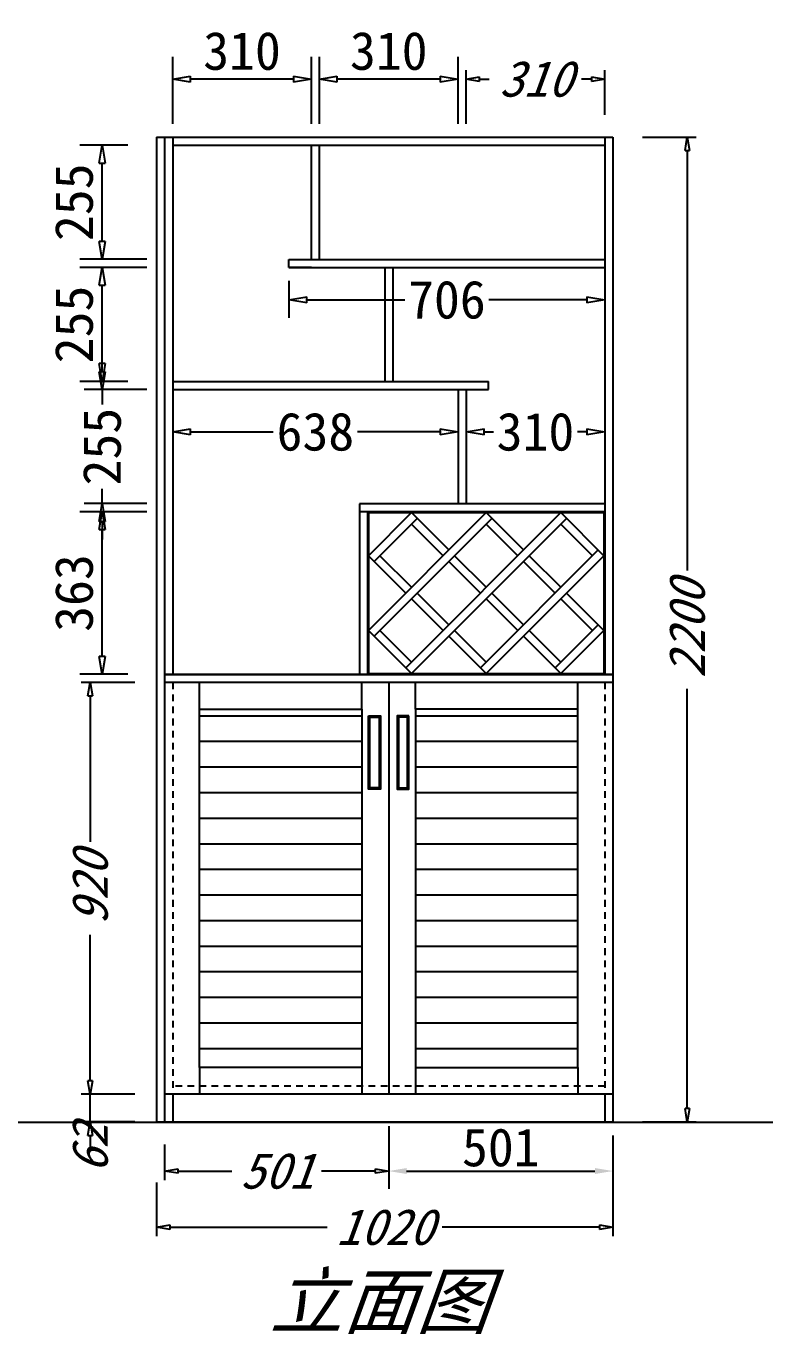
# Model space of a CAD drawing. Header units: millimetres. Extents: x 366509 to 398313, y -1245498 to -1202747.
# Drawn here: x 389750 to 391402, y -1237131 to -1234210 of the extents above; entities that cross this region are included whole.
import ezdxf

# ---------------------------------------------------------------- set-up
doc = ezdxf.new("R2010")
doc.units = ezdxf.units.MM
doc.header["$LTSCALE"] = 20
doc.linetypes.add('JIS_02_0.7', pattern=[1.35, 0.75, -0.6])
doc.layers.get('Defpoints').update_dxf_attribs({"color": 250})
doc.styles.get("Standard").update_dxf_attribs({"font": 'SimSun.ttf', "height": 85})
doc.styles.add('汉字', font='SimSun.ttf', dxfattribs={"oblique": 20, "height": 80})
doc.dimstyles.new('200', dxfattribs={"dimtxt": 90, "dimasz": 40, "dimexe": 50, "dimexo": 100, "dimgap": 20, "dimtad": 1, "dimdec": 0, "dimtxsty": 'Standard', "dimblk": 'CLOSEDBLANK', "dimcen": 100, "dimdle": 50, "dimclrd": 256, "dimclre": 256, "dimclrt": 256, "dimadec": 0, "dimazin": 0, "dimtfac": 1, "dimtdec": 0, "dimtmove": 2, "dimatfit": 3, "dimldrblk": 'CLOSEDBLANK', "dimfxl": 100, "dimfxlon": 1, "dimlwd": 25, "dimlwe": 25, "dimarcsym": 0})
doc.dimstyles.new('ISO-25', dxfattribs={"dimtxt": 2.5, "dimasz": 2.5, "dimexe": 1.25, "dimexo": 0.625, "dimtad": 1, "dimtxsty": 'Standard', "dimcen": 2.5, "dimadec": 0, "dimazin": 0, "dimtfac": 1, "dimtmove": 0, "dimatfit": 3, "dimfxl": 1, "dimarcsym": 0})
doc.dimstyles.get("Standard").update_dxf_attribs({"dimtxt": 0.18, "dimasz": 0.18, "dimexe": 0.18, "dimexo": 0.0625, "dimgap": 0.09, "dimtad": 0, "dimtih": 1, "dimtoh": 1, "dimdec": 4, "dimzin": 0, "dimdsep": 46, "dimtxsty": 'Standard', "dimcen": 0.09, "dimadec": 0, "dimazin": 0, "dimtfac": 1, "dimtdec": 4, "dimtofl": 0, "dimtmove": 0, "dimatfit": 3, "dimfxl": 1, "dimtolj": 1, "dimtzin": 0, "dimarcsym": 0})
doc.dimstyles.new('周文晶', dxfattribs={"dimtxt": 70, "dimasz": 40, "dimexe": 40, "dimexo": 30, "dimgap": 10, "dimtad": 0, "dimdec": 0, "dimtxsty": 'Standard', "dimblk": 'CLOSEDBLANK', "dimcen": 200, "dimclrd": 256, "dimclre": 256, "dimadec": 0, "dimazin": 0, "dimtfac": 1, "dimtdec": 0, "dimtmove": 0, "dimatfit": 3, "dimldrblk": 'CLOSEDBLANK', "dimfxl": 100, "dimfxlon": 1, "dimarcsym": 0})

# ---------------------------------------------------------------- blocks, each defined once
blk = doc.blocks.new('_ClosedBlank')
at = {"color": 0, "linetype": 'ByBlock', "lineweight": -2}
for p, q in [((-1, 0.167), (0, 0)), ((-1, 0.167), (-1, -0.167)), ((0, 0), (-1, -0.167))]:
    blk.add_line(p, q, dxfattribs=at)
blk = doc.blocks.new('*D1515')
at = {"lineweight": 25, "transparency": 16777216}
for p, q in [((389893.6, -1236566), (389893.6, -1236536)), ((389993.6, -1236596), (389873.6, -1236596)), ((389893.6, -1236658), (389893.6, -1236596)), ((389993.6, -1236658), (389873.6, -1236658)), ((389893.6, -1236688), (389893.6, -1236718))]:
    blk.add_line(p, q, dxfattribs=at)
at = {"layer": 'Defpoints', "color": 0, "transparency": 16777216}
for p in [(389893.6, -1236596), (390078, -1236596), (390060, -1236658)]:
    blk.add_point(p, dxfattribs=at)
at = {"lineweight": 25, "transparency": 16777216, "xscale": 30, "yscale": 30, "zscale": 30}
for p, rotation in [((389893.6, -1236596), 270), ((389893.6, -1236658), 90)]:
    blk.add_blockref('_ClosedBlank', p, dxfattribs=dict(at, rotation=rotation))
at = {"lineweight": -3, "transparency": 16777216, "insert": (389893.6, -1236718), "char_height": 80, "attachment_point": 5, "rotation": 90, "style": '汉字'}
blk.add_mtext('62', dxfattribs=at)
blk = doc.blocks.new('*D1516')
at = {"lineweight": 25, "transparency": 16777216}
for p, q in [((389993.6, -1235676), (389873.6, -1235676)), ((389893.6, -1235706), (389893.6, -1236031.9)), ((389893.6, -1236566), (389893.6, -1236240.2)), ((389993.6, -1236596), (389873.6, -1236596))]:
    blk.add_line(p, q, dxfattribs=at)
at = {"layer": 'Defpoints', "color": 0, "transparency": 16777216}
for p in [(389893.6, -1235676), (390078, -1235676), (390078, -1236596)]:
    blk.add_point(p, dxfattribs=at)
at = {"lineweight": 25, "transparency": 16777216, "xscale": 30, "yscale": 30, "zscale": 30}
for p, rotation in [((389893.6, -1235676), 90), ((389893.6, -1236596), 270)]:
    blk.add_blockref('_ClosedBlank', p, dxfattribs=dict(at, rotation=rotation))
at = {"lineweight": -3, "transparency": 16777216, "insert": (389893.6, -1236136), "char_height": 80, "attachment_point": 5, "rotation": 90, "style": '汉字'}
blk.add_mtext('920', dxfattribs=at)
blk = doc.blocks.new('*D1517')
at = {"lineweight": 25, "transparency": 16777216}
for p, q in [((390734, -1234428.4), (390734, -1234308.4)), ((390764, -1234328.4), (390785.7, -1234328.4)), ((391014, -1234328.4), (390992.2, -1234328.4)), ((391044, -1234408), (391044, -1234308.4))]:
    blk.add_line(p, q, dxfattribs=at)
at = {"layer": 'Defpoints', "color": 0, "transparency": 16777216}
for p in [(391044, -1234328.4), (391044, -1234458), (390734, -1234818)]:
    blk.add_point(p, dxfattribs=at)
at = {"lineweight": 25, "transparency": 16777216, "xscale": 30, "yscale": 30, "zscale": 30, "rotation": 180}
blk.add_blockref('_ClosedBlank', (390734, -1234328.4), dxfattribs=at)
at = {"lineweight": 25, "transparency": 16777216, "xscale": 30, "yscale": 30, "zscale": 30}
blk.add_blockref('_ClosedBlank', (391044, -1234328.4), dxfattribs=at)
at = {"lineweight": -3, "transparency": 16777216, "insert": (390889, -1234328.4), "char_height": 80, "attachment_point": 5, "style": '汉字'}
blk.add_mtext('310', dxfattribs=at)
blk = doc.blocks.new('*D1518')
at = {"lineweight": 25, "transparency": 16777216}
for p, q in [((390042, -1236793.1), (390042, -1236913.1)), ((391062, -1236793.1), (391062, -1236913.1)), ((390072, -1236893.1), (390423.4, -1236893.1)), ((391032, -1236893.1), (390680.6, -1236893.1))]:
    blk.add_line(p, q, dxfattribs=at)
at = {"layer": 'Defpoints', "color": 0, "transparency": 16777216}
for p in [(390042, -1236658), (391062, -1236658), (391062, -1236893.1)]:
    blk.add_point(p, dxfattribs=at)
at = {"lineweight": 25, "transparency": 16777216, "xscale": 30, "yscale": 30, "zscale": 30, "rotation": 180}
blk.add_blockref('_ClosedBlank', (390042, -1236893.1), dxfattribs=at)
at = {"lineweight": 25, "transparency": 16777216, "xscale": 30, "yscale": 30, "zscale": 30}
blk.add_blockref('_ClosedBlank', (391062, -1236893.1), dxfattribs=at)
at = {"lineweight": -3, "transparency": 16777216, "insert": (390552, -1236893.1), "char_height": 80, "attachment_point": 5, "style": '汉字'}
blk.add_mtext('1020', dxfattribs=at)
blk = doc.blocks.new('*D1519')
at = {"lineweight": 25, "transparency": 16777216}
for p, q in [((391128.3, -1234458), (391248.3, -1234458)), ((391228.3, -1234488), (391228.3, -1235425.9)), ((391228.3, -1236628), (391228.3, -1235690.2)), ((391128.3, -1236658), (391248.3, -1236658))]:
    blk.add_line(p, q, dxfattribs=at)
at = {"layer": 'Defpoints', "color": 0, "transparency": 16777216}
for p in [(391062, -1234458), (391044, -1236658), (391228.3, -1236658)]:
    blk.add_point(p, dxfattribs=at)
at = {"lineweight": 25, "transparency": 16777216, "xscale": 30, "yscale": 30, "zscale": 30}
for p, rotation in [((391228.3, -1234458), 90), ((391228.3, -1236658), 270)]:
    blk.add_blockref('_ClosedBlank', p, dxfattribs=dict(at, rotation=rotation))
at = {"lineweight": -3, "transparency": 16777216, "insert": (391228.3, -1235558), "char_height": 80, "attachment_point": 5, "rotation": 90, "style": '汉字'}
blk.add_mtext('2200', dxfattribs=at)
blk = doc.blocks.new('*D1520')
at = {"lineweight": 25, "transparency": 16777216}
for p, q in [((390561, -1236667.6), (390561, -1236787.6)), ((390060, -1236708), (390060, -1236787.6)), ((390090, -1236767.6), (390210.1, -1236767.6)), ((390531, -1236767.6), (390410.8, -1236767.6))]:
    blk.add_line(p, q, dxfattribs=at)
at = {"layer": 'Defpoints', "color": 0, "transparency": 16777216}
for p in [(390561, -1236596), (390060, -1236658), (390060, -1236767.6)]:
    blk.add_point(p, dxfattribs=at)
at = {"lineweight": 25, "transparency": 16777216, "xscale": 30, "yscale": 30, "zscale": 30, "rotation": 180}
blk.add_blockref('_ClosedBlank', (390060, -1236767.6), dxfattribs=at)
at = {"lineweight": 25, "transparency": 16777216, "xscale": 30, "yscale": 30, "zscale": 30}
blk.add_blockref('_ClosedBlank', (390561, -1236767.6), dxfattribs=at)
at = {"lineweight": -3, "transparency": 16777216, "insert": (390310.5, -1236767.6), "char_height": 80, "attachment_point": 5, "style": '汉字'}
blk.add_mtext('501', dxfattribs=at)
blk = doc.blocks.new('*D1521')
at = {"lineweight": 25, "transparency": 16777216}
for p, q in [((390406, -1234428.4), (390406, -1234278.4)), ((390716, -1234428.4), (390716, -1234278.4)), ((390676, -1234328.4), (390446, -1234328.4))]:
    blk.add_line(p, q, dxfattribs=at)
at = {"layer": 'Defpoints', "color": 0, "transparency": 16777216}
for p in [(390406, -1234328.4), (390716, -1234818), (390406, -1234876)]:
    blk.add_point(p, dxfattribs=at)
at = {"lineweight": 25, "transparency": 16777216, "xscale": 40, "yscale": 40, "zscale": 40, "rotation": 180}
blk.add_blockref('_ClosedBlank', (390406, -1234328.4), dxfattribs=at)
at = {"lineweight": 25, "transparency": 16777216, "xscale": 40, "yscale": 40, "zscale": 40}
blk.add_blockref('_ClosedBlank', (390716, -1234328.4), dxfattribs=at)
at = {"lineweight": -3, "transparency": 16777216, "insert": (390561, -1234265.9), "char_height": 85, "attachment_point": 5}
blk.add_mtext('310', dxfattribs=at)
blk = doc.blocks.new('*D1522')
at = {"lineweight": 25, "transparency": 16777216}
for p, q in [((390078, -1234428.4), (390078, -1234278.4)), ((390388, -1234428.4), (390388, -1234278.4)), ((390348, -1234328.4), (390118, -1234328.4))]:
    blk.add_line(p, q, dxfattribs=at)
at = {"layer": 'Defpoints', "color": 0, "transparency": 16777216}
for p in [(390078, -1234328.4), (390388, -1234858), (390078, -1235538)]:
    blk.add_point(p, dxfattribs=at)
at = {"lineweight": 25, "transparency": 16777216, "xscale": 40, "yscale": 40, "zscale": 40, "rotation": 180}
blk.add_blockref('_ClosedBlank', (390078, -1234328.4), dxfattribs=at)
at = {"lineweight": 25, "transparency": 16777216, "xscale": 40, "yscale": 40, "zscale": 40}
blk.add_blockref('_ClosedBlank', (390388, -1234328.4), dxfattribs=at)
at = {"lineweight": -3, "transparency": 16777216, "insert": (390233, -1234265.9), "char_height": 85, "attachment_point": 5}
blk.add_mtext('310', dxfattribs=at)
blk = doc.blocks.new('*D1523')
at = {"lineweight": 25, "transparency": 16777216}
for p, q in [((390020.2, -1235294.8), (389870.2, -1235294.8)), ((389920.2, -1235618), (389920.2, -1235334.8)), ((389978, -1235658), (389870.2, -1235658))]:
    blk.add_line(p, q, dxfattribs=at)
at = {"layer": 'Defpoints', "color": 0, "transparency": 16777216}
for p in [(389920.2, -1235294.8), (390495.9, -1235294.8), (390078, -1235658)]:
    blk.add_point(p, dxfattribs=at)
at = {"lineweight": 25, "transparency": 16777216, "xscale": 40, "yscale": 40, "zscale": 40}
for p, rotation in [((389920.2, -1235294.8), 90), ((389920.2, -1235658), 270)]:
    blk.add_blockref('_ClosedBlank', p, dxfattribs=dict(at, rotation=rotation))
at = {"lineweight": -3, "transparency": 16777216, "insert": (389857.7, -1235476.4), "char_height": 85, "attachment_point": 5, "rotation": 90}
blk.add_mtext('363', dxfattribs=at)
blk = doc.blocks.new('*D1524')
at = {"lineweight": 25, "transparency": 16777216}
for p, q in [((390020.2, -1234749), (389870.2, -1234749)), ((389920.2, -1234964), (389920.2, -1234789)), ((389978, -1235004), (389870.2, -1235004))]:
    blk.add_line(p, q, dxfattribs=at)
at = {"layer": 'Defpoints', "color": 0, "transparency": 16777216}
for p in [(389920.2, -1234749), (390338, -1234749), (390078, -1235004)]:
    blk.add_point(p, dxfattribs=at)
at = {"lineweight": 25, "transparency": 16777216, "xscale": 40, "yscale": 40, "zscale": 40}
for p, rotation in [((389920.2, -1234749), 90), ((389920.2, -1235004), 270)]:
    blk.add_blockref('_ClosedBlank', p, dxfattribs=dict(at, rotation=rotation))
at = {"lineweight": -3, "transparency": 16777216, "insert": (389857.7, -1234876.5), "char_height": 85, "attachment_point": 5, "rotation": 90}
blk.add_mtext('255', dxfattribs=at)
blk = doc.blocks.new('*D1532')
at = {"lineweight": 25, "transparency": 16777216}
for p, q in [((389978, -1234476), (389870.2, -1234476)), ((389920.2, -1234691), (389920.2, -1234516)), ((390020.2, -1234731), (389870.2, -1234731))]:
    blk.add_line(p, q, dxfattribs=at)
at = {"layer": 'Defpoints', "color": 0, "transparency": 16777216}
for p in [(389920.2, -1234476), (390078, -1234476), (390338, -1234731)]:
    blk.add_point(p, dxfattribs=at)
at = {"lineweight": 25, "transparency": 16777216, "xscale": 40, "yscale": 40, "zscale": 40}
for p, rotation in [((389920.2, -1234476), 90), ((389920.2, -1234731), 270)]:
    blk.add_blockref('_ClosedBlank', p, dxfattribs=dict(at, rotation=rotation))
at = {"lineweight": -3, "transparency": 16777216, "insert": (389857.7, -1234603.5), "char_height": 85, "attachment_point": 5, "rotation": 90}
blk.add_mtext('255', dxfattribs=at)
blk = doc.blocks.new('*D1525')
at = {"color": 0, "lineweight": -2, "transparency": 16777216}
for p, q in [((390561, -1236667.6), (390561, -1236807.6)), ((391062, -1236688), (391062, -1236807.6)), ((390601, -1236767.6), (391022, -1236767.6))]:
    blk.add_line(p, q, dxfattribs=at)
at = {"color": 0, "transparency": 16777216}
for points in [[(390601, -1236760.9), (390601, -1236774.2), (390561, -1236767.6)], [(391022, -1236760.9), (391022, -1236774.2), (391062, -1236767.6)]]:
    blk.add_solid(points, dxfattribs=at)
at = {"layer": 'Defpoints', "color": 0, "transparency": 16777216}
for p in [(390561, -1236596), (391062, -1236658), (391062, -1236767.6)]:
    blk.add_point(p, dxfattribs=at)
at = {"color": 0, "lineweight": -3, "transparency": 16777216, "insert": (390811.5, -1236715.1), "char_height": 85, "attachment_point": 5}
blk.add_mtext('501', dxfattribs=at)
blk = doc.blocks.new('sdeweww')
for p, q in [((72249.4, 7383.6), (72779.5, 7383.6)), ((72249.4, 7020.4), (72249.4, 7383.6)), ((72251.4, 7118.6), (72514.4, 7381.6)), ((72251.4, 7285.5), (72347.6, 7381.6)), ((72251.4, 7381.6), (72251.4, 7022.4)), ((72251.4, 7381.6), (72777.5, 7381.6)), ((72264.1, 7105.9), (72527.2, 7368.9)), ((72264.1, 7272.8), (72360.3, 7368.9)), ((72334.8, 7035.2), (72681.3, 7381.6)), ((72347.6, 7381.6), (72431, 7298.2)), ((72347.6, 7022.4), (72694, 7368.9)), ((72514.4, 7381.6), (72597.9, 7298.2)), ((72514.4, 7381.6), (72597.9, 7298.2)), ((72681.3, 7381.6), (72777.5, 7285.5)), ((72777.5, 7381.6), (72777.5, 7022.4)), ((72779.5, 7383.6), (72779.5, 7020.4)), ((72347.6, 7356.2), (72418.3, 7285.5)), ((72514.4, 7356.2), (72585.1, 7285.5)), ((72681.3, 7356.2), (72752, 7285.5)), ((72251.4, 7285.5), (72334.8, 7202)), ((72276.8, 7285.5), (72347.6, 7214.8)), ((72443.7, 7285.5), (72514.4, 7214.8)), ((72501.7, 7035.2), (72764.7, 7298.2)), ((72514.4, 7022.4), (72777.5, 7285.5)), ((72610.6, 7285.5), (72681.3, 7214.8)), ((72610.6, 7285.5), (72681.3, 7214.8)), ((72431, 7272.8), (72501.7, 7202)), ((72597.9, 7272.8), (72668.6, 7202)), ((72347.6, 7189.3), (72418.3, 7118.6)), ((72360.3, 7202), (72431, 7131.3)), ((72514.4, 7189.3), (72585.1, 7118.6)), ((72527.2, 7202), (72597.9, 7131.3)), ((72681.3, 7189.3), (72752, 7118.6)), ((72694, 7202), (72777.5, 7118.6)), ((72694, 7202), (72777.5, 7118.6)), ((72668.6, 7035.2), (72764.7, 7131.3)), ((72251.4, 7118.6), (72347.6, 7022.4)), ((72276.8, 7118.6), (72347.6, 7047.9)), ((72431, 7105.9), (72514.4, 7022.4)), ((72443.7, 7118.6), (72514.4, 7047.9)), ((72597.9, 7105.9), (72681.3, 7022.4)), ((72610.6, 7118.6), (72681.3, 7047.9)), ((72681.3, 7022.4), (72777.5, 7118.6)), ((72779.5, 7020.4), (72249.4, 7020.4)), ((72251.4, 7022.4), (72777.5, 7022.4))]:
    blk.add_line(p, q)
blk = doc.blocks.new('*D1533')
at = {"lineweight": -2, "transparency": 16777216}
for p, q in [((390338, -1234779), (390338, -1234861.5)), ((391044, -1234779), (391044, -1234861.5)), ((390378, -1234821.5), (390597.1, -1234821.5)), ((391004, -1234821.5), (390784.8, -1234821.5))]:
    blk.add_line(p, q, dxfattribs=at)
at = {"layer": 'Defpoints', "color": 0, "transparency": 16777216}
for p in [(390338, -1234749), (391044, -1234749), (391044, -1234821.5)]:
    blk.add_point(p, dxfattribs=at)
at = {"lineweight": -2, "transparency": 16777216, "xscale": 40, "yscale": 40, "zscale": 40, "rotation": 180}
blk.add_blockref('_ClosedBlank', (390338, -1234821.5), dxfattribs=at)
at = {"lineweight": -2, "transparency": 16777216, "xscale": 40, "yscale": 40, "zscale": 40}
blk.add_blockref('_ClosedBlank', (391044, -1234821.5), dxfattribs=at)
at = {"color": 0, "transparency": 16777216, "insert": (390691, -1234821.5), "char_height": 85, "attachment_point": 5}
blk.add_mtext('706', dxfattribs=at)
blk = doc.blocks.new('*D1534')
at = {"lineweight": -2, "transparency": 16777216}
for p, q in [((390078, -1235052), (390078, -1235156.4)), ((390716, -1235052), (390716, -1235156.4)), ((390118, -1235116.4), (390302.7, -1235116.4)), ((390676, -1235116.4), (390491.3, -1235116.4))]:
    blk.add_line(p, q, dxfattribs=at)
at = {"layer": 'Defpoints', "color": 0, "transparency": 16777216}
for p in [(390078, -1235022), (390716, -1235022), (390716, -1235116.4)]:
    blk.add_point(p, dxfattribs=at)
at = {"lineweight": -2, "transparency": 16777216, "xscale": 40, "yscale": 40, "zscale": 40, "rotation": 180}
blk.add_blockref('_ClosedBlank', (390078, -1235116.4), dxfattribs=at)
at = {"lineweight": -2, "transparency": 16777216, "xscale": 40, "yscale": 40, "zscale": 40}
blk.add_blockref('_ClosedBlank', (390716, -1235116.4), dxfattribs=at)
at = {"color": 0, "transparency": 16777216, "insert": (390397, -1235116.4), "char_height": 85, "attachment_point": 5}
blk.add_mtext('638', dxfattribs=at)
blk = doc.blocks.new('*D1535')
at = {"lineweight": -2, "transparency": 16777216}
for p, q in [((390734, -1235052), (390734, -1235156.4)), ((391044, -1235052), (391044, -1235156.4)), ((390774, -1235116.4), (390794.9, -1235116.4)), ((391004, -1235116.4), (390983, -1235116.4))]:
    blk.add_line(p, q, dxfattribs=at)
at = {"layer": 'Defpoints', "color": 0, "transparency": 16777216}
for p in [(390734, -1235022), (391044, -1235022), (391044, -1235116.4)]:
    blk.add_point(p, dxfattribs=at)
at = {"lineweight": -2, "transparency": 16777216, "xscale": 40, "yscale": 40, "zscale": 40, "rotation": 180}
blk.add_blockref('_ClosedBlank', (390734, -1235116.4), dxfattribs=at)
at = {"lineweight": -2, "transparency": 16777216, "xscale": 40, "yscale": 40, "zscale": 40}
blk.add_blockref('_ClosedBlank', (391044, -1235116.4), dxfattribs=at)
at = {"color": 0, "transparency": 16777216, "insert": (390889, -1235116.4), "char_height": 85, "attachment_point": 5}
blk.add_mtext('310', dxfattribs=at)
blk = doc.blocks.new('*D1536')
at = {"lineweight": -2, "transparency": 16777216}
for p, q in [((389920.2, -1234982), (389920.2, -1234942)), ((390020.2, -1235022), (389880.2, -1235022)), ((389920.2, -1235022), (389920.2, -1235055.6)), ((389920.2, -1235276.8), (389920.2, -1235243.3)), ((390020.2, -1235276.8), (389880.2, -1235276.8)), ((389920.2, -1235316.8), (389920.2, -1235356.8))]:
    blk.add_line(p, q, dxfattribs=at)
at = {"layer": 'Defpoints', "color": 0, "transparency": 16777216}
for p in [(389920.2, -1235022), (390078, -1235022), (390495.9, -1235276.8)]:
    blk.add_point(p, dxfattribs=at)
at = {"lineweight": -2, "transparency": 16777216, "xscale": 40, "yscale": 40, "zscale": 40}
for p, rotation in [((389920.2, -1235022), 270), ((389920.2, -1235276.8), 90)]:
    blk.add_blockref('_ClosedBlank', p, dxfattribs=dict(at, rotation=rotation))
at = {"color": 0, "transparency": 16777216, "insert": (389920.2, -1235149.4), "char_height": 85, "attachment_point": 5, "rotation": 90}
blk.add_mtext('255', dxfattribs=at)

msp = doc.modelspace()

# ---------------------------------------------------------------- hatches: boundary and pattern name
at = {"lineweight": -3}
h = msp.add_hatch(dxfattribs=at)
h.set_pattern_fill('LINE', color=250, scale=18, style=0)
h.set_pattern_definition([(0, (269141.236, -1228606.83), (0, 57.15), [])])
h.paths.add_polyline_path([(390983.961, -1235736.036), (390620.961, -1235736.036), (390620.961, -1236536.036), (390983.961, -1236536.036)])
h.paths.add_polyline_path([(390137.961, -1236536.036), (390500.961, -1236536.036), (390500.961, -1235736.036), (390137.961, -1235736.036)])

# ---------------------------------------------------------------- linework, layer by layer
for p, q in [((390041.961, -1234458.036), (390041.961, -1236658.036)), ((390041.961, -1234458.036), (391061.961, -1234458.036)), ((390059.961, -1234458.036), (390059.961, -1236658.036)), ((390077.961, -1234458.036), (390077.961, -1235658.036)), ((390077.961, -1234476.036), (391043.961, -1234476.036)), ((390387.961, -1234731.036), (390387.961, -1234476.036)), ((390405.961, -1234731.036), (390405.961, -1234476.036)), ((391043.961, -1234458.036), (391043.961, -1235658.036)), ((391061.961, -1234458.036), (391061.961, -1236658.036)), ((390337.961, -1234731.036), (391043.961, -1234731.036)), ((390337.961, -1234749.036), (391043.961, -1234749.036)), ((390077.961, -1235004.036), (390783.961, -1235004.036)), ((390077.961, -1235022.036), (390783.961, -1235022.036)), ((390715.961, -1235022.036), (390715.961, -1235276.826)), ((390733.961, -1235022.036), (390733.961, -1235276.826)), ((391061.961, -1235658.036), (390059.961, -1235658.036)), ((390059.961, -1235658.036), (391061.961, -1235658.036)), ((391061.961, -1235676.036), (390059.961, -1235676.036)), ((390137.961, -1235736.036), (390137.961, -1235676.036)), ((390500.961, -1235736.036), (390500.961, -1235676.036)), ((390560.961, -1235676.036), (390560.961, -1236596.036)), ((390620.961, -1235736.036), (390620.961, -1235676.036)), ((390983.961, -1235736.036), (390983.961, -1235676.036)), ((390137.961, -1236536.036), (390137.961, -1236596.036)), ((390500.961, -1236536.036), (390500.961, -1236596.036)), ((390620.961, -1236536.036), (390620.961, -1236596.036)), ((390983.961, -1236536.036), (390983.961, -1236596.036)), ((391061.961, -1236596.036), (390059.961, -1236596.036)), ((391043.961, -1236596.036), (391043.961, -1236658.036)), ((391061.961, -1236658.036), (390059.961, -1236658.036))]:
    msp.add_line(p, q, dxfattribs=at)
for p, q in [((390337.961, -1234749.036), (390337.961, -1234731.036)), ((390387.961, -1234749.036), (390337.961, -1234749.036)), ((390551.961, -1234749.036), (390551.961, -1235004.036)), ((390569.961, -1234749.036), (390569.961, -1235004.036)), ((390733.961, -1235022.036), (390783.961, -1235022.036)), ((390783.961, -1235022.036), (390783.961, -1235004.036)), ((391043.961, -1235276.826), (390495.873, -1235276.826)), ((390495.873, -1235276.826), (390495.873, -1235658.036)), ((391043.961, -1235294.826), (390495.873, -1235294.826)), ((390513.873, -1235294.826), (390513.873, -1235658.036)), ((390077.961, -1236596.036), (390077.961, -1236658.036)), ((366509.141, -1236658.036), (398312.891, -1236658.036)), ((390059.961, -1236658.036), (390041.961, -1236658.036))]:
    msp.add_line(p, q)
at = {"color": 250, "linetype": 'JIS_02_0.7', "lineweight": -3}
for p, q in [((390077.961, -1235676.036), (390077.961, -1236596.036)), ((391043.961, -1235676.036), (391043.961, -1236596.036)), ((391043.961, -1236578.036), (390077.961, -1236578.036))]:
    msp.add_line(p, q, dxfattribs=at)
at = {"lineweight": -3}
for points in [[(390137.961, -1235736.036), (390500.961, -1235736.036), (390500.961, -1236536.036), (390137.961, -1236536.036)], [(390515.665, -1235750.857), (390542.233, -1235750.857), (390542.233, -1235914.368), (390515.665, -1235914.368)], [(390518.665, -1235753.857), (390539.233, -1235753.857), (390539.233, -1235911.368), (390518.665, -1235911.368)], [(390606.257, -1235750.857), (390579.689, -1235750.857), (390579.689, -1235914.368), (390606.257, -1235914.368)], [(390603.257, -1235753.857), (390582.689, -1235753.857), (390582.689, -1235911.368), (390603.257, -1235911.368)], [(390983.961, -1235736.036), (390620.961, -1235736.036), (390620.961, -1236536.036), (390983.961, -1236536.036)]]:
    msp.add_lwpolyline(points, close=True, dxfattribs=at)

# ---------------------------------------------------------------- block references
msp.add_blockref('sdeweww', (318264.487, -1242678.472), dxfattribs=at)

# ---------------------------------------------------------------- texts
at = {"color": 0, "insert": (390294.494, -1236998.134), "char_height": 120, "width": 1293.93172, "attachment_point": 1, "style": '汉字'}
msp.add_mtext('立面图', dxfattribs=at)

# ---------------------------------------------------------------- dimensions: what is measured, and where the dimension line sits
at = {"lineweight": -3}
for base, p1, p2, picture, middle in [((390077.961, -1234328.429), (390387.961, -1234858.036), (390077.961, -1235537.966), '*D1522', (390232.961, -1234265.929)), ((390405.961, -1234328.429), (390715.961, -1234818.036), (390405.961, -1234876.036), '*D1521', (390560.961, -1234265.929))]:
    dim = msp.add_linear_dim(base=base, p1=p1, p2=p2, dimstyle='200', dxfattribs=at)
    dim.commit()
    dim.dimension.update_dxf_attribs({"geometry": picture, "text_midpoint": middle})
for base, p1, p2, dimstyle, override, picture, middle in [((391043.961, -1234328.429), (390733.961, -1234818.036), (391043.961, -1234458.036), 'Standard', {"dimtxt": 80, "dimasz": 30, "dimexe": 20, "dimexo": 50, "dimgap": 10, "dimtih": 0, "dimtoh": 0, "dimdec": 0, "dimzin": 8, "dimtxsty": '汉字', "dimblk": 'ClosedBlank', "dimcen": 2.5, "dimclrd": 256, "dimclre": 256, "dimclrt": 256, "dimtdec": 0, "dimtofl": 1, "dimtmove": 1, "dimldrblk": 'ClosedBlank', "dimfxl": 100, "dimfxlon": 1, "dimtolj": 0, "dimtzin": 8, "dimlwd": 25, "dimlwe": 25, "dimarcsym": 1}, '*D1517', (390888.961, -1234328.429)), ((391061.961, -1236767.58), (390560.961, -1236596.036), (391061.961, -1236658.036), 'ISO-25', {"dimtxt": 70, "dimasz": 40, "dimexe": 40, "dimexo": 30, "dimgap": 10, "dimfxl": 100, "dimfxlon": 1}, '*D1525', (390811.461, -1236715.08)), ((391061.961, -1236893.138), (390041.961, -1236658.036), (391061.961, -1236658.036), 'Standard', {"dimtxt": 80, "dimasz": 30, "dimexe": 20, "dimexo": 50, "dimgap": 10, "dimtih": 0, "dimtoh": 0, "dimdec": 0, "dimzin": 8, "dimtxsty": '汉字', "dimblk": 'ClosedBlank', "dimcen": 2.5, "dimclrd": 256, "dimclre": 256, "dimclrt": 256, "dimtdec": 0, "dimtofl": 1, "dimtmove": 1, "dimldrblk": 'ClosedBlank', "dimfxl": 100, "dimfxlon": 1, "dimtolj": 0, "dimtzin": 8, "dimlwd": 25, "dimlwe": 25, "dimarcsym": 1}, '*D1518', (390551.961, -1236893.138))]:
    dim = msp.add_linear_dim(base=base, p1=p1, p2=p2, dimstyle=dimstyle, override=override, dxfattribs=at)
    dim.commit()
    dim.dimension.update_dxf_attribs({"geometry": picture, "text_midpoint": middle})
for base, p1, p2, picture, middle in [((389920.159, -1234476.036), (390337.961, -1234731.036), (390077.961, -1234476.036), '*D1532', (389857.659, -1234603.536)), ((389920.159, -1234749.036), (390077.961, -1235004.036), (390337.961, -1234749.036), '*D1524', (389857.659, -1234876.536)), ((389920.159, -1235294.826), (390077.961, -1235658.036), (390495.873, -1235294.826), '*D1523', (389857.659, -1235476.431))]:
    dim = msp.add_linear_dim(base=base, p1=p1, p2=p2, angle=90, dimstyle='200', dxfattribs=at)
    dim.commit()
    dim.dimension.update_dxf_attribs({"geometry": picture, "text_midpoint": middle})
for base, p1, p2, angle, picture, middle in [((391228.324, -1236658.036), (391061.961, -1234458.036), (391043.961, -1236658.036), 90, '*D1519', (391228.324, -1235558.036)), ((389893.598, -1235676.036), (390077.961, -1236596.036), (390077.961, -1235676.036), 270, '*D1516', (389893.598, -1236136.036)), ((390059.961, -1236767.58), (390560.961, -1236596.036), (390059.961, -1236658.036), 180, '*D1520', (390310.461, -1236767.58))]:
    dim = msp.add_linear_dim(base=base, p1=p1, p2=p2, angle=angle, dimstyle='Standard', override={"dimtxt": 80, "dimasz": 30, "dimexe": 20, "dimexo": 50, "dimgap": 10, "dimtih": 0, "dimtoh": 0, "dimdec": 0, "dimzin": 8, "dimtxsty": '汉字', "dimblk": 'ClosedBlank', "dimcen": 2.5, "dimclrd": 256, "dimclre": 256, "dimclrt": 256, "dimtdec": 0, "dimtofl": 1, "dimtmove": 1, "dimldrblk": 'ClosedBlank', "dimfxl": 100, "dimfxlon": 1, "dimtolj": 0, "dimtzin": 8, "dimlwd": 25, "dimlwe": 25, "dimarcsym": 1}, dxfattribs=at)
    dim.commit()
    dim.dimension.update_dxf_attribs({"geometry": picture, "text_midpoint": middle})
for base, p1, p2, picture, middle in [((391043.961, -1234821.523), (390337.961, -1234749.036), (391043.961, -1234749.036), '*D1533', (390690.961, -1234821.523)), ((390715.961, -1235116.367), (390077.961, -1235022.036), (390715.961, -1235022.036), '*D1534', (390396.961, -1235116.367)), ((391043.961, -1235116.367), (390733.961, -1235022.036), (391043.961, -1235022.036), '*D1535', (390888.961, -1235116.367))]:
    dim = msp.add_linear_dim(base=base, p1=p1, p2=p2, dimstyle='周文晶')
    dim.commit()
    dim.dimension.update_dxf_attribs({"geometry": picture, "text_midpoint": middle})
dim = msp.add_linear_dim(base=(389920.159, -1235022.036), p1=(390495.873, -1235276.826), p2=(390077.961, -1235022.036), angle=90, dimstyle='周文晶')
dim.commit()
dim.dimension.update_dxf_attribs({"geometry": '*D1536', "text_midpoint": (389920.159, -1235149.431)})
dim = msp.add_linear_dim(base=(389893.598, -1236596.036), p1=(390059.961, -1236658.036), p2=(390077.961, -1236596.036), angle=270, dimstyle='Standard', override={"dimtxt": 80, "dimasz": 30, "dimexe": 20, "dimexo": 50, "dimgap": 10, "dimtih": 0, "dimtoh": 0, "dimdec": 0, "dimzin": 8, "dimtxsty": '汉字', "dimblk": 'ClosedBlank', "dimcen": 2.5, "dimclrd": 256, "dimclre": 256, "dimclrt": 256, "dimtdec": 0, "dimtofl": 1, "dimtmove": 1, "dimldrblk": 'ClosedBlank', "dimfxl": 100, "dimfxlon": 1, "dimtolj": 0, "dimtzin": 8, "dimlwd": 25, "dimlwe": 25, "dimarcsym": 1}, dxfattribs=at)
dim.commit()
dim.dimension.update_dxf_attribs({"geometry": '*D1515', "text_midpoint": (389893.598, -1236718.036), "dimtype": 128})

doc.saveas('drawing.dxf')
